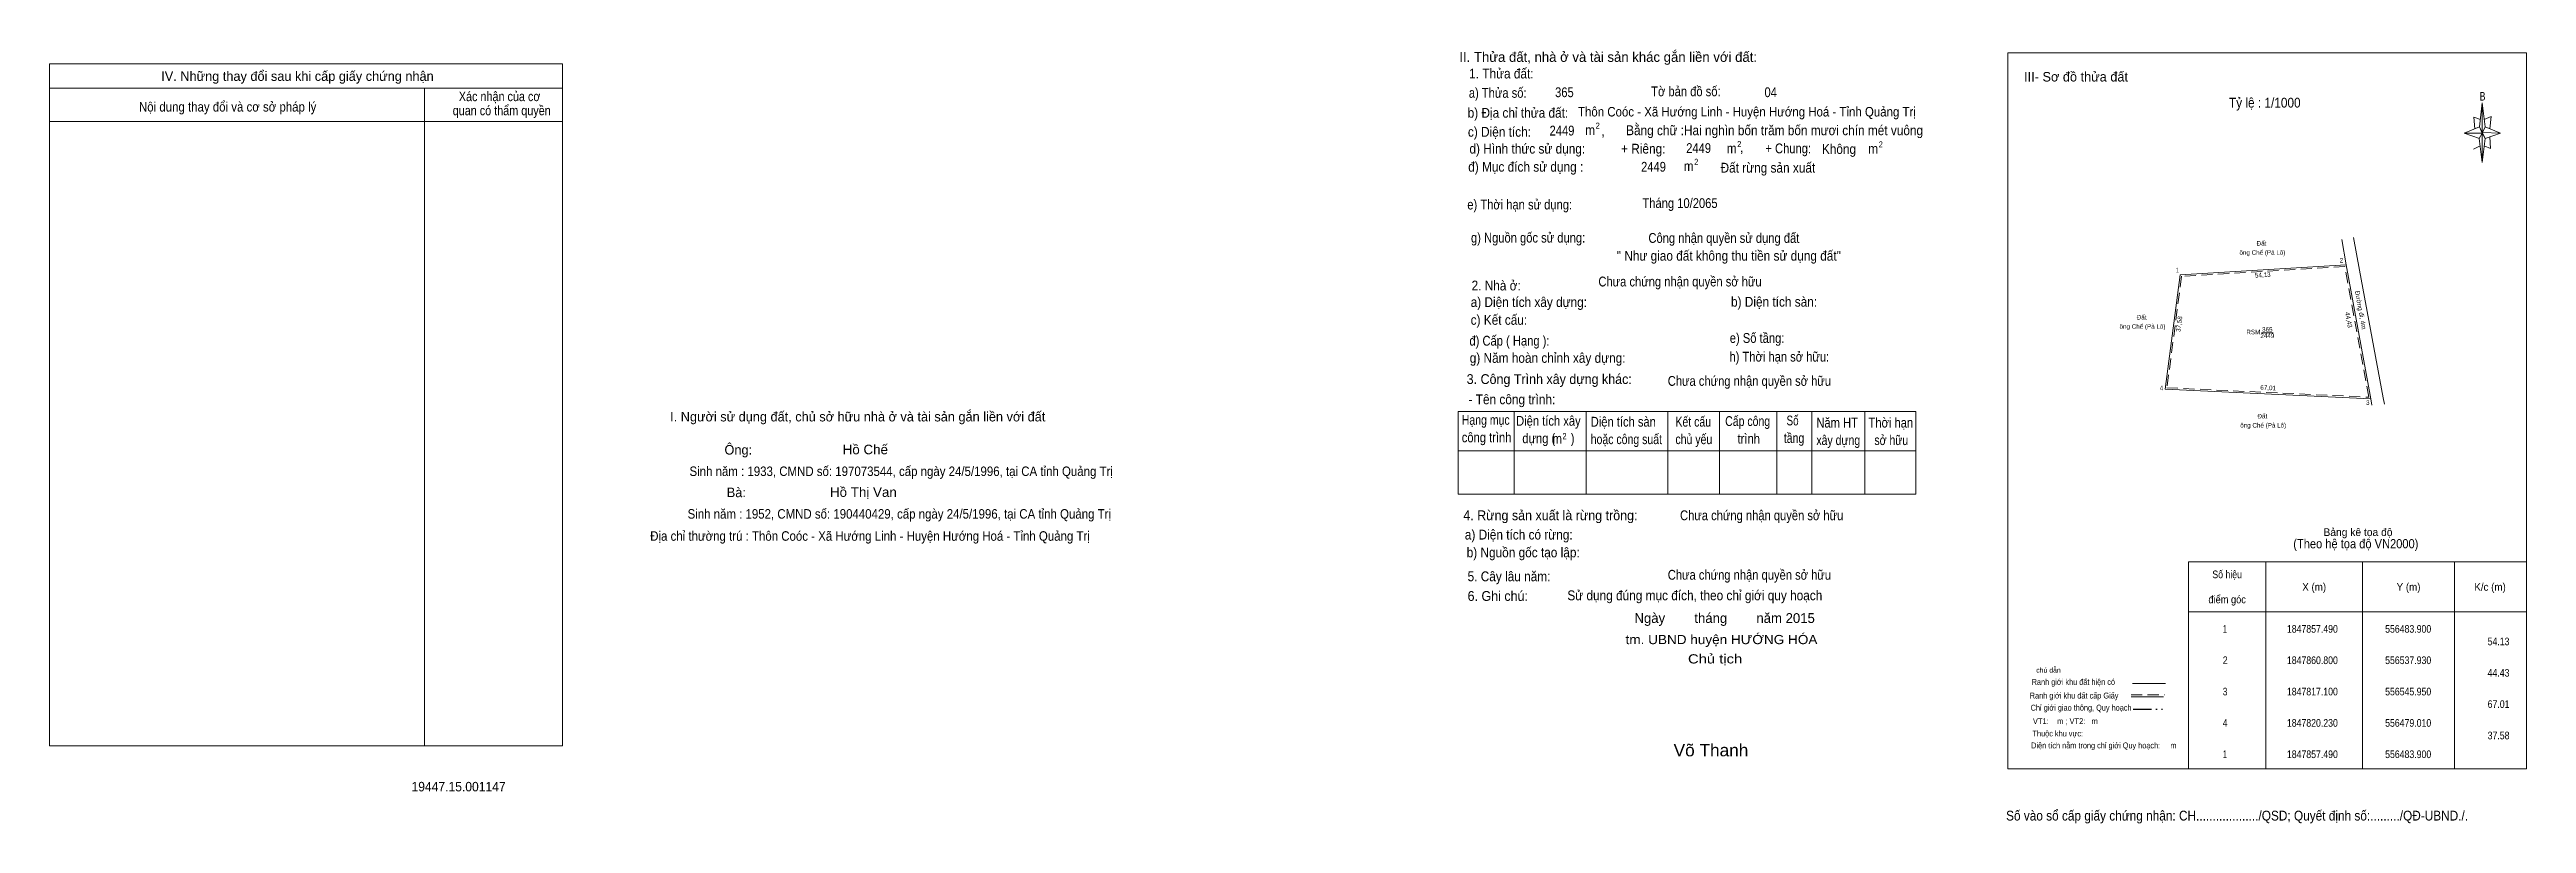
# Model space of a CAD drawing. Header units: metres. Extents: x 555790 to 556597, y 1847679 to 1847931.
import ezdxf
from ezdxf.enums import TextEntityAlignment as Align

# ---------------------------------------------------------------- set-up
doc = ezdxf.new("R2010")
doc.units = ezdxf.units.M
doc.header["$LTSCALE"] = 1.2
doc.linetypes.add('DASH_DOUBLE_DOT', pattern=[9.2, 5, -1.2, 0.3, -1.2, 0.3, -1.2])
doc.linetypes.add('MEDIUM_DASHED', pattern=[4.5, 3, -1.5])
for name, color, linetype, lineweight in [('10', 7, 'Continuous', 13), ('17', 7, 'Continuous', 13), ('2', 7, 'Continuous', 13), ('30', 7, 'Continuous', 13), ('63', 7, 'Continuous', 13), ('7', 7, 'Continuous', 13)]:
    doc.layers.add(name, color=color, linetype=linetype, lineweight=lineweight)
for name, color, linetype in [('11', 7, 'Continuous'), ('12', 7, 'Continuous'), ('18', 7, 'Continuous'), ('20', 7, 'Continuous'), ('3', 7, 'Continuous'), ('50', 7, 'Continuous'), ('9', 7, 'Continuous')]:
    doc.layers.add(name, color=color, linetype=linetype)

msp = doc.modelspace()

# ---------------------------------------------------------------- linework, layer by layer
at = {"layer": '10'}
for p, q in [((556248.68, 1847812.92), (556397.78, 1847812.92)), ((556248.68, 1847812.92), (556248.68, 1847786.02)), ((556266.98, 1847812.92), (556266.98, 1847786.02)), ((556290.38, 1847812.92), (556290.38, 1847786.02)), ((556316.98, 1847812.92), (556316.98, 1847786.02)), ((556333.88, 1847812.92), (556333.88, 1847786.02)), ((556352.48, 1847812.92), (556352.48, 1847786.02)), ((556363.88, 1847812.92), (556363.88, 1847786.02)), ((556381.18, 1847812.92), (556381.18, 1847786.02)), ((556397.78, 1847812.92), (556397.78, 1847786.02)), ((556248.68, 1847800.12), (556397.78, 1847800.12)), ((556248.68, 1847786.02), (556397.78, 1847786.02))]:
    msp.add_line(p, q, dxfattribs=at)
at = {"layer": '17'}
for p, q in [((556579.38, 1847898.52), (556581.58, 1847899.52)), ((556584.98, 1847898.72), (556582.88, 1847899.52))]:
    msp.add_line(p, q, dxfattribs=at)
at = {"layer": '2'}
for p, q in [((555789.88, 1847926.32), (555956.98, 1847926.32)), ((555789.88, 1847926.32), (555789.88, 1847704.02)), ((555956.98, 1847926.32), (555956.98, 1847704.02)), ((555789.88, 1847918.32), (555956.98, 1847918.32)), ((555911.98, 1847918.32), (555911.98, 1847704.02)), ((555789.88, 1847907.52), (555956.98, 1847907.52)), ((555789.88, 1847704.02), (555956.98, 1847704.02))]:
    msp.add_line(p, q, dxfattribs=at)
msp.add_lwpolyline([(556427.78, 1847929.92), (556596.68, 1847929.92), (556596.68, 1847696.52), (556427.78, 1847696.52)], close=True, dxfattribs=at)
at = {"layer": '30'}
for p, q in [((556581.38, 1847905.72), (556582.28, 1847913.52)), ((556581.38, 1847901.92), (556576.38, 1847903.72)), ((556583.18, 1847905.72), (556588.18, 1847903.72)), ((556583.18, 1847901.92), (556582.28, 1847894.12)), ((556584.78, 1847902.52), (556584.98, 1847898.72))]:
    msp.add_line(p, q, dxfattribs=at)
for points in [[(556582.28, 1847913.52), (556583.18, 1847905.72), (556582.28, 1847903.72)], [(556582.28, 1847903.72), (556576.38, 1847903.72), (556581.38, 1847905.72), (556583.18, 1847901.92), (556588.18, 1847903.72), (556582.28, 1847903.92)], [(556582.28, 1847903.72), (556582.28, 1847894.12), (556581.28, 1847901.92)]]:
    msp.add_lwpolyline(points, close=True, dxfattribs=at)
for points in [[(556582.28, 1847903.72), (556581.38, 1847905.72), (556576.38, 1847903.72)], [(556581.68, 1847908.12), (556579.58, 1847908.92), (556579.88, 1847905.12)], [(556582.28, 1847903.72), (556583.18, 1847901.92), (556588.18, 1847903.72)], [(556582.88, 1847908.12), (556585.18, 1847909.12), (556584.78, 1847905.12)]]:
    msp.add_lwpolyline(points, dxfattribs=at)
at = {"layer": '63'}
for p, q in [((556511.8, 1847763.94), (556511.8, 1847696.52)), ((556543.29, 1847763.94), (556543.29, 1847696.52)), ((556573.28, 1847763.94), (556573.28, 1847696.52)), ((556486.6, 1847747.6), (556596.68, 1847747.6)), ((556467.88, 1847719.98), (556478.4, 1847719.98)), ((556467.88, 1847719.98), (556478.4, 1847719.98)), ((556468.36, 1847724.32), (556479.12, 1847724.32)), ((556468.36, 1847724.32), (556479.12, 1847724.32))]:
    msp.add_line(p, q, dxfattribs=at)
at = {"layer": '63', "linetype": 'MEDIUM_DASHED'}
msp.add_line((556467.88, 1847720.62), (556478.74, 1847720.62), dxfattribs=at)
msp.add_line((556467.88, 1847720.62), (556478.74, 1847720.62), dxfattribs=at)
at = {"layer": '63', "linetype": 'DASH_DOUBLE_DOT', "lineweight": 25}
msp.add_line((556468.56, 1847715.92), (556479.02, 1847715.92), dxfattribs=at)
msp.add_line((556468.56, 1847715.92), (556479.02, 1847715.92), dxfattribs=at)
at = {"layer": '63'}
msp.add_lwpolyline([(556486.6, 1847763.94), (556596.68, 1847763.94), (556596.68, 1847696.52), (556486.6, 1847696.52)], close=True, dxfattribs=at)
at = {"layer": '7'}
for p, q in [((556537.93, 1847860.8), (556536.54, 1847869.04)), ((556542.33, 1847859.03), (556540.38, 1847869.66)), ((556483.9, 1847857.49), (556479.01, 1847820.23)), ((556537.93, 1847860.8), (556483.9, 1847857.49)), ((556549.97, 1847817.36), (556542.33, 1847859.03)), ((556510.4, 1847838.61), (556514.13, 1847838.61)), ((556545.95, 1847817.1), (556546.36, 1847814.98)), ((556549.97, 1847817.36), (556550.39, 1847815.39))]:
    msp.add_line(p, q, dxfattribs=at)
for points in [[(556479.01, 1847820.23), (556545.95, 1847817.1), (556537.93, 1847860.8)], [(556545.95, 1847817.1), (556537.93, 1847860.8), (556483.9, 1847857.49)], [(556545.95, 1847817.1), (556537.93, 1847860.8), (556483.9, 1847857.49)]]:
    msp.add_lwpolyline(points, dxfattribs=at)
msp.add_lwpolyline([(556483.9, 1847857.49), (556537.93, 1847860.8), (556545.95, 1847817.1), (556479.01, 1847820.23)], close=True, dxfattribs=at)
at = {"layer": '7', "linetype": 'MEDIUM_DASHED'}
msp.add_lwpolyline([(556545.34, 1847817.63), (556537.52, 1847860.27), (556484.34, 1847857.02), (556479.58, 1847820.7)], close=True, dxfattribs=at)

# ---------------------------------------------------------------- texts
at = {"layer": '10'}
for s, p in [('IV. Những thay đổi sau khi cấp giấy chứng nhận', (555870.635, 1847920.72)), ('III- Sơ đồ thửa đất', (556449.97, 1847920.52)), ('I. Người sử dụng đất, chủ sở hữu nhà ở và tài sản gắn liền với đất', (556053.13, 1847809.72))]:
    msp.add_text(s, height=3.1, dxfattribs=at).set_placement(p, align=Align.CENTER)
for s, height, width, p in [('Nội dung thay đổi và cơ sở pháp lý', 3.1, 0.9, (555847.895, 1847910.72)), ('Xác nhận của cơ', 3.1, 0.85, (555936.49, 1847914.12)), ('  Thôn Coóc - Xã Hướng Linh - Huyện Hướng Hoá - Tỉnh Quảng Trị', 3.1, 0.9, (556341.73, 1847909.12)), ('Bằng chữ :Hai nghìn bốn trăm bốn mươi chín mét vuông', 3.2, 0.9, (556351.775, 1847903.02)), ('Địa chỉ thường trú : Thôn Coóc - Xã Hướng Linh - Huyện Hướng Hoá - Tỉnh Quảng Trị', 3.1, 0.9, (556057.135, 1847770.82))]:
    msp.add_text(s, height=height, dxfattribs=dict(at, width=width)).set_placement(p, align=Align.CENTER)
at = {"layer": '11', "width": 0.95}
msp.add_text('19447.15.001147', height=3.1, dxfattribs=at).set_placement((555923.11, 1847689.12), align=Align.CENTER)
at = {"layer": '12', "width": 0.9}
for s, p in [('Đất rừng sản xuất', (556334.18, 1847890.82)), ('" Như giao đất không thu tiền sử dụng đất"', (556300.38, 1847862.12))]:
    msp.add_text(s, height=3.2, dxfattribs=at).set_placement(p)
at = {"layer": '18'}
for s, width, p in [('Hồ Chế', 1.05, (556055.6, 1847799.02)), ('Sinh năm : 1933, CMND số: 197073544, cấp ngày 24/5/1996, tại CA tỉnh Quảng Trị', 0.9, (556067.29, 1847791.92)), ('Hồ Thị Van', 1.05, (556054.97, 1847785.13)), ('Sinh năm : 1952, CMND số: 190440429, cấp ngày 24/5/1996, tại CA tỉnh Quảng Trị', 0.9, (556066.66, 1847778.03))]:
    msp.add_text(s, height=3.1, dxfattribs=dict(at, width=width)).set_placement(p, align=Align.CENTER)
at = {"layer": '2'}
for s, p in [('II. Thửa đất, nhà ở và tài sản khác gắn liền với đất:', (556249.08, 1847926.92)), (',', (556295.28, 1847902.82)), (',', (556340.48, 1847897.52))]:
    msp.add_text(s, height=3.2, dxfattribs=at).set_placement(p)
for s, height, width, p in [('1. Thửa đất:', 3.2, 0.9, (556252.28, 1847921.52)), ('Tờ bản đồ số:', 3.2, 0.85, (556311.58, 1847915.72)), ('a) Thửa số:', 3.2, 0.85, (556252.18, 1847915.22)), ('c) Diện tích:', 3.2, 0.9, (556251.88, 1847902.52)), ('2449', 3.2, 0.85, (556278.48, 1847902.92)), ('m', 3.2, 0.9, (556290.08, 1847903.12)), ('2', 2, 0.8, (556293.48, 1847905.12)), ('d) Hình thức sử dụng:', 3.2, 0.9, (556252.38, 1847897.02)), ('+ Riêng:', 3.2, 0.9, (556301.78, 1847897.02)), ('2449', 3.2, 0.85, (556322.98, 1847897.22)), ('2', 2, 0.8, (556325.58, 1847893.32)), ('m', 3.2, 0.9, (556336.18, 1847897.12)), ('2', 2, 0.8, (556339.58, 1847899.12)), ('+ Chung:', 3.2, 0.85, (556348.78, 1847897.12)), ('Không', 3.2, 0.9, (556367.18, 1847896.92)), ('m', 3.2, 0.9, (556382.28, 1847897.02)), ('2', 2, 0.8, (556385.68, 1847899.02)), ('đ) Mục đích sử dụng : ', 3.2, 0.9, (556251.98, 1847891.12)), ('2449', 3.2, 0.85, (556308.28, 1847891.12)), ('m', 3.2, 0.9, (556322.18, 1847891.32)), ('e) Thời hạn sử dụng: ', 3.2, 0.85, (556251.68, 1847878.82)), ('Tháng 10/2065', 3.2, 0.85, (556308.74, 1847879.28)), ('g) Nguồn gốc sử dụng: ', 3.2, 0.85, (556252.88, 1847868.02)), ('2. Nhà ở:', 3.2, 0.9, (556253.08, 1847852.42)), ('a) Diện tích xây dựng:', 3.2, 0.9, (556252.78, 1847847.02)), ('b) Diện tích sàn:', 3.2, 0.9, (556337.58, 1847847.12)), ('c) Kết cấu:', 3.2, 0.9, (556252.78, 1847841.22)), ('e) Số tầng:', 3.2, 0.85, (556337.18, 1847835.32)), ('đ) Cấp ( Hạng ):', 3.2, 0.85, (556252.38, 1847834.42)), ('g) Năm hoàn chỉnh xây dựng:', 3.2, 0.9, (556252.48, 1847828.82)), ('h) Thời hạn sở hữu:', 3.2, 0.85, (556337.08, 1847829.22)), ('3. Công Trình xây dựng khác:', 3.2, 0.95, (556251.48, 1847821.92)), ('- Tên công trình:', 3.2, 0.9, (556252.08, 1847815.32)), ('công trình', 3.2, 0.85, (556249.88, 1847802.92)), ('Hạng mục', 3.2, 0.8, (556249.88, 1847808.62)), ('Diện tích xây', 3.2, 0.85, (556267.58, 1847808.32)), ('  dựng (     )', 3.2, 0.85, (556267.58, 1847802.62)), ('Diện tích sàn', 3.2, 0.85, (556291.88, 1847808.02)), ('Kết cấu', 3.2, 0.8, (556319.48, 1847808.02)), ('Cấp công', 3.2, 0.8, (556335.68, 1847808.22)), ('tầng', 3.2, 0.8, (556354.78, 1847802.72)), (' Số', 3.2, 0.75, (556354.78, 1847808.42)), ('Năm HT', 3.2, 0.85, (556365.38, 1847807.72)), ('Thời hạn', 3.2, 0.85, (556382.38, 1847807.72)), ('m', 3.2, 0.85, (556279.48, 1847802.52)), ('2', 2.014, 0.75, (556282.68, 1847803.92)), ('hoặc công suất', 3.2, 0.8, (556291.88, 1847802.32)), ('chủ yếu', 3.2, 0.8, (556319.48, 1847802.32)), ('    trình', 3.2, 0.85, (556335.68, 1847802.52)), ('xây dựng', 3.2, 0.8, (556365.38, 1847802.02)), ('  sở hữu', 3.2, 0.8, (556382.38, 1847802.02)), ('4. Rừng sản xuất là rừng trồng:', 3.2, 0.95, (556250.38, 1847777.52)), ('a) Diện tích có rừng:', 3.2, 0.9, (556250.88, 1847771.22)), ('b) Nguồn gốc tạo lập:', 3.2, 0.9, (556251.48, 1847765.42)), ('5. Cây lâu năm:', 3.2, 0.9, (556251.78, 1847757.62)), ('6. Ghi chú:', 3.2, 0.95, (556251.78, 1847751.22)), ('Số vào sổ cấp giấy chứng nhận: CH.................../QSD; Quyết định số:........./QĐ-UBND./.', 3.2, 0.9, (556427.18, 1847679.62))]:
    msp.add_text(s, height=height, dxfattribs=dict(at, width=width)).set_placement(p)
for s, height, width, p in [('quan có thẩm quyền', 3.1, 0.85, (555937.165, 1847909.52)), ('b) Địa chỉ thửa đất:', 3.2, 0.9, (556268.175, 1847908.72))]:
    msp.add_text(s, height=height, dxfattribs=dict(at, width=width)).set_placement(p, align=Align.CENTER)
at = {"layer": '20'}
for s, p in [('Ông: ', (556014.8, 1847798.92)), ('Bà: ', (556014.165, 1847785.03))]:
    msp.add_text(s, height=3.1, dxfattribs=at).set_placement(p, align=Align.CENTER)
at = {"layer": '3', "width": 0.85}
for s, p in [('365', (556280.28, 1847915.42)), ('04', (556348.48, 1847915.42))]:
    msp.add_text(s, height=3.2, dxfattribs=at).set_placement(p)
at = {"layer": '30', "width": 0.75}
msp.add_text('B', height=2.756, dxfattribs=at).set_placement((556582.38, 1847914.32), align=Align.CENTER)
at = {"layer": '50', "width": 0.9}
msp.add_text('Tỷ lệ : 1/1000', height=3.2, dxfattribs=at).set_placement((556499.78, 1847912.02))
at = {"layer": '50'}
msp.add_text('Ngày        tháng        năm 2015', height=3.2, dxfattribs=at).set_placement((556335.51, 1847744.02), align=Align.CENTER)
for s, height, width, p in [('tm. UBND huyện HƯỚNG HÓA', 3, 1.1, (556334.48, 1847737.12)), ('Chủ tịch', 3, 1.2, (556332.4, 1847730.82)), ('Võ Thanh', 4, 1.05, (556331.06, 1847700.56))]:
    msp.add_text(s, height=height, dxfattribs=dict(at, width=width)).set_placement(p, align=Align.CENTER)
at = {"layer": '63'}
msp.add_text('Bảng kê tọa độ', height=2.5, dxfattribs=at).set_placement((556541.805, 1847772.38), align=Align.CENTER)
for s, height, width, p in [('(Theo hệ tọa độ VN2000)', 3, 0.9, (556541.1, 1847768.36)), ('(Theo hệ tọa độ VN2000)', 3, 0.9, (556541.1, 1847768.36)), ('Số hiệu', 2.5, 0.85, (556499.19, 1847758.61)), ('điểm góc', 2.5, 0.9, (556499.19, 1847750.44)), ('X (m)', 2.5, 0.95, (556527.54, 1847754.52)), ('Y (m)', 2.5, 0.95, (556558.275, 1847754.52)), ('K/c (m)', 2.5, 0.95, (556584.83, 1847754.52)), (' 1', 2.5, 0.75, (556498.145, 1847740.84)), ('1847857.490', 2.5, 0.85, (556526.95, 1847740.84)), ('556483.900', 2.5, 0.85, (556558.155, 1847740.84)), ('Ranh giới khu đất hiện có ', 1.92, 0.9, (556449.42, 1847723.84)), ('Ranh giới khu đất hiện có ', 1.92, 0.9, (556449.42, 1847723.84)), ('chú dẫn', 1.6, 1.05, (556440.995, 1847727.84)), ('chú dẫn', 1.6, 1.05, (556440.995, 1847727.84)), (' 2', 2.5, 0.85, (556498.15, 1847730.62)), ('1847860.800', 2.5, 0.85, (556526.95, 1847730.62)), ('556537.930', 2.5, 0.85, (556558.155, 1847730.62)), ('Ranh giới khu đất cấp Giấy', 1.92, 0.9, (556449.33, 1847719.4)), ('Ranh giới khu đất cấp Giấy', 1.92, 0.9, (556449.33, 1847719.4)), ('Chỉ giới giao thông, Quy hoạch', 1.92, 0.9, (556451.615, 1847715.44)), ('Chỉ giới giao thông, Quy hoạch', 1.92, 0.9, (556451.615, 1847715.44)), (' 3', 2.5, 0.8, (556498.14, 1847720.41)), ('1847817.100', 2.5, 0.85, (556526.95, 1847720.41)), ('556545.950', 2.5, 0.85, (556558.155, 1847720.41)), ('VT1:    m ; VT2:   m', 1.92, 0.95, (556446.49, 1847711.06)), ('VT1:    m ; VT2:   m', 1.92, 0.95, (556446.49, 1847711.06)), (' 4', 2.5, 0.85, (556498.145, 1847710.19)), ('1847820.230', 2.5, 0.85, (556526.95, 1847710.19)), ('556479.010', 2.5, 0.85, (556558.155, 1847710.19)), ('Thuộc khu vực: ', 1.92, 0.9, (556444.345, 1847707.04)), ('Thuộc khu vực: ', 1.92, 0.9, (556444.345, 1847707.04)), ('Diện tích nằm trong chỉ giới Quy hoạch:     m', 1.92, 0.9, (556459.01, 1847703.14)), ('Diện tích nằm trong chỉ giới Quy hoạch:     m', 1.92, 0.9, (556459.01, 1847703.14)), (' 1', 2.5, 0.75, (556498.145, 1847699.98)), ('1847857.490', 2.5, 0.85, (556526.95, 1847699.98)), ('556483.900', 2.5, 0.85, (556558.155, 1847699.98))]:
    msp.add_text(s, height=height, dxfattribs=dict(at, width=width)).set_placement(p, align=Align.CENTER)
at = {"layer": '63', "width": 0.85}
for s, p in [('54.13', (556591.14, 1847736.75)), ('44.43', (556591.14, 1847726.53)), ('67.01', (556591.15, 1847716.32)), ('37.58', (556591.15, 1847706.1))]:
    msp.add_text(s, height=2.5, dxfattribs=at).set_placement(p, align=Align.RIGHT)
at = {"layer": '7'}
for s, width, p in [('ông Chế (Pả Lô)', 0.85, (556510.68, 1847864.03)), ('Đất ', 0.95, (556510.68, 1847867.03)), ('ông Chế (Pả Lô)', 0.85, (556471.61, 1847839.92)), ('Đất ', 0.95, (556471.61, 1847842.92)), ('RSM', 0.9, (556507.725, 1847838.12)), ('2449', 0.85, (556512.285, 1847836.89)), ('365', 0.85, (556512.265, 1847838.96)), ('ông Chế (Pả Lô)', 0.85, (556510.93, 1847807.69)), ('Đất ', 0.95, (556510.93, 1847810.69))]:
    msp.add_text(s, height=1.5, dxfattribs=dict(at, width=width)).set_placement(p, align=Align.CENTER)
for s, width, p in [(' 2', 0.85, (556536.98, 1847861.47)), (' 1', 0.75, (556483.51, 1847858.29)), (' 4', 0.85, (556478.35, 1847819.83)), (' 3', 0.8, (556545.56, 1847815.1))]:
    msp.add_text(s, height=1.5, dxfattribs=dict(at, width=width)).set_placement(p, align=Align.RIGHT)
for s, rotation, width, p in [('54,13', 3.506, 0.85, (556510.829, 1847856.733)), ('Đường đi, 4m', 280.391, 0.95, (556541.929, 1847845.88)), ('37,58', 82.523, 0.9, (556484.263, 1847841.362)), ('44,43', 280.399, 0.9, (556538.051, 1847842.67)), ('67,01', 357.323, 0.85, (556512.505, 1847819.941))]:
    msp.add_text(s, height=1.5, rotation=rotation, dxfattribs=dict(at, width=width)).set_placement(p, align=Align.CENTER)
at = {"layer": '9'}
for s, width, p in [('Công nhận quyền sử dụng đất ', 0.85, (556310.68, 1847867.92)), ('Chưa chứng nhận quyền sở hữu', 0.85, (556294.38, 1847853.72)), ('Chưa chứng nhận quyền sở hữu', 0.85, (556316.98, 1847821.32)), ('Chưa chứng nhận quyền sở hữu', 0.85, (556320.98, 1847777.52)), ('Chưa chứng nhận quyền sở hữu', 0.85, (556316.98, 1847758.12)), ('Sử dụng đúng mục đích, theo chỉ giới quy hoạch', 0.9, (556284.28, 1847751.42))]:
    msp.add_text(s, height=3.2, dxfattribs=dict(at, width=width)).set_placement(p)

doc.saveas('drawing.dxf')
